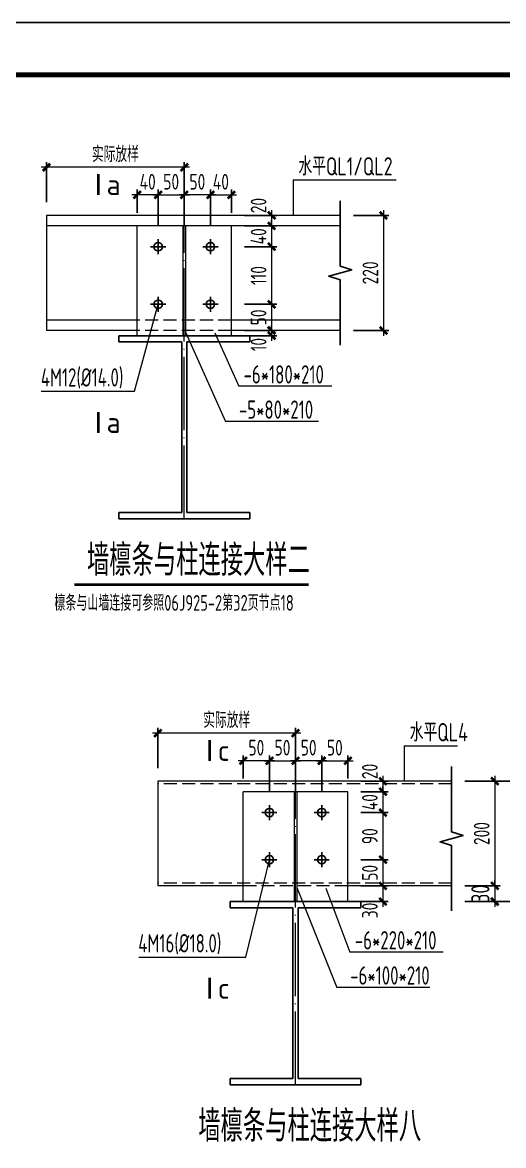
# Model space of a CAD drawing. Extents: x -2746917 to -971774, y -3334247 to -3250358.
# Drawn here: x -1487374 to -1478176, y -3295632 to -3274173 of the extents above; entities that cross this region are included whole.
import ezdxf

# ---------------------------------------------------------------- set-up
doc = ezdxf.new("R2010")
doc.units = 0
doc.header["$LTSCALE"] = 1000
doc.header["$MEASUREMENT"] = 0
doc.header["$PDMODE"] = 35
doc.linetypes.add('DASH', pattern=[0.35, 0.25, -0.1])
doc.linetypes.add('DOTE', pattern=[2.42, 2, -0.2, 0.02, -0.2])
doc.layers.get('0').update_dxf_attribs({"linetype": 'CONTINUOUS'})
doc.layers.get('Defpoints').update_dxf_attribs({"linetype": 'CONTINUOUS'})
for name, color, linetype in [('AXIS', 253, 'DOTE'), ('COLU', 7, 'CONTINUOUS'), ('DIM', 3, 'CONTINUOUS'), ('NUM', 7, 'CONTINUOUS'), ('PUB_TITLE', 4, 'CONTINUOUS'), ('TEXT', 7, 'CONTINUOUS'), ('THICK', 6, 'CONTINUOUS'), ('THIN', 7, 'CONTINUOUS')]:
    doc.layers.add(name, color=color, linetype=linetype)
doc.layers.add('BEAM', color=7, linetype='CONTINUOUS', lineweight=13)
doc.layers.add('yichutu', color=7, linetype='CONTINUOUS', true_color=0xffffff, plot=False)
doc.styles.add('TSSD_Dimension', font='tssdeng.shx', dxfattribs={"width": 0.75, "bigfont": 'Hztxt.shx'})
doc.styles.add('TSSD_Label', font='tssdeng.shx', dxfattribs={"width": 0.75, "bigfont": 'hztxt.shx'})
doc.styles.add('TSSD_Rein', font='Tssdeng.shx', dxfattribs={"width": 0.75, "bigfont": 'hztxt.shx'})
doc.styles.add('正文', font='romans.shx', dxfattribs={"width": 0.71, "bigfont": 'hztxt.shx'})
doc.dimstyles.new('TSSD_10_100', dxfattribs={"dimtxt": 350, "dimasz": 100, "dimexe": 100, "dimexo": 250, "dimgap": 100, "dimtad": 1, "dimdec": 0, "dimlfac": 0.1, "dimzin": 0, "dimdsep": 46, "dimtxsty": 'TSSD_Dimension', "dimblk": 'ARCHTICK', "dimcen": 0, "dimdle": 100, "dimclrt": 7, "dimadec": 0, "dimazin": 0, "dimtfac": 1, "dimtdec": 0, "dimtix": 1, "dimtmove": 2, "dimatfit": 3, "dimldrblk": 'ARCHTICK', "dimfxl": 1, "dimtolj": 1, "dimtzin": 0, "dimlwd": 5, "dimarcsym": 0})

# ---------------------------------------------------------------- blocks, each defined once
blk = doc.blocks.new('A$C5D1D5D61')
at = {"layer": 'COLU', "linetype": 'ByBlock'}
for p, q in [((-57.7, 22.6), (192.3, 22.6)), ((-57.7, 10.6), (-57.7, 22.6)), ((192.3, 22.6), (192.3, 10.6)), ((-57.7, 10.6), (62.3, 10.6)), ((62.3, 10.6), (62.3, -315.4)), ((72.3, 10.6), (72.3, -315.4)), ((72.3, 10.6), (192.3, 10.6)), ((-57.7, -315.4), (62.3, -315.4)), ((-57.7, -327.4), (-57.7, -315.4)), ((72.3, -315.4), (192.3, -315.4)), ((192.3, -315.4), (192.3, -327.4)), ((-57.7, -327.4), (192.3, -327.4))]:
    blk.add_line(p, q, dxfattribs=at)
blk = doc.blocks.new('A$C3073000E')
at = {"layer": 'THIN', "color": 1}
for p, q in [((116, 1), (-172, 1)), ((-28, 145), (-28, -143))]:
    blk.add_line(p, q, dxfattribs=at)
blk.add_circle((-28, 1), 80, dxfattribs=at)
blk = doc.blocks.new('_ArchTick')
at = {"color": 0, "const_width": 0.5}
blk.add_lwpolyline([(-0.71, -0.71), (0.71, 0.71)], dxfattribs=at)
blk = doc.blocks.new('*D1964')
at = {"layer": 'Defpoints', "color": 0}
for p in [(-1484280, -3277467), (-1484780, -3278315), (-1484280, -3278293)]:
    blk.add_point(p, dxfattribs=at)
at = {"layer": 'DIM', "color": 0, "lineweight": -2}
for p, q in [((-1484780, -3278065), (-1484780, -3277367)), ((-1484280, -3278043), (-1484280, -3277367))]:
    blk.add_line(p, q, dxfattribs=at)
at = {"layer": 'DIM', "color": 0, "lineweight": 5}
blk.add_line((-1484880, -3277467), (-1484180, -3277467), dxfattribs=at)
at = {"layer": 'DIM', "color": 0, "lineweight": 5, "xscale": 100, "yscale": 100, "zscale": 100, "rotation": 180}
blk.add_blockref('_ArchTick', (-1484780, -3277467), dxfattribs=at)
at = {"layer": 'DIM', "color": 0, "lineweight": 5, "xscale": 100, "yscale": 100, "zscale": 100}
blk.add_blockref('_ArchTick', (-1484280, -3277467), dxfattribs=at)
at = {"layer": 'DIM', "color": 7, "insert": (-1484530, -3277217), "char_height": 300, "attachment_point": 5, "style": 'TSSD_Dimension'}
blk.add_mtext('\\A1;50', dxfattribs=at)
blk = doc.blocks.new('*D1965')
at = {"layer": 'Defpoints', "color": 0}
for p in [(-1486914, -3276941), (-1484280, -3277732), (-1486914, -3277859)]:
    blk.add_point(p, dxfattribs=at)
at = {"layer": 'DIM', "color": 0, "lineweight": 5}
blk.add_line((-1484180, -3276941), (-1487014, -3276941), dxfattribs=at)
at = {"layer": 'DIM', "color": 0, "lineweight": -2}
for p, q in [((-1486914, -3277609), (-1486914, -3276841)), ((-1484280, -3277482), (-1484280, -3276841))]:
    blk.add_line(p, q, dxfattribs=at)
at = {"layer": 'DIM', "color": 0, "lineweight": 5, "xscale": 100, "yscale": 100, "zscale": 100, "rotation": 180}
blk.add_blockref('_ArchTick', (-1486914, -3276941), dxfattribs=at)
at = {"layer": 'DIM', "color": 0, "lineweight": 5, "xscale": 100, "yscale": 100, "zscale": 100}
blk.add_blockref('_ArchTick', (-1484280, -3276941), dxfattribs=at)
at = {"layer": 'DIM', "color": 7, "insert": (-1485597, -3276691), "char_height": 300, "attachment_point": 5, "style": 'TSSD_Dimension'}
blk.add_mtext('\\A1;实际放样', dxfattribs=at)
blk = doc.blocks.new('*D1966')
at = {"layer": 'Defpoints', "color": 0}
for p in [(-1485180, -3277467), (-1485180, -3278059), (-1484780, -3278059)]:
    blk.add_point(p, dxfattribs=at)
at = {"layer": 'DIM', "color": 0, "lineweight": -2}
for p, q in [((-1485180, -3277809), (-1485180, -3277367)), ((-1484780, -3277809), (-1484780, -3277367))]:
    blk.add_line(p, q, dxfattribs=at)
at = {"layer": 'DIM', "color": 0, "lineweight": 5}
for p, q in [((-1485180, -3277467), (-1485280, -3277467)), ((-1484780, -3277467), (-1485180, -3277467)), ((-1484780, -3277467), (-1484680, -3277467))]:
    blk.add_line(p, q, dxfattribs=at)
at = {"layer": 'DIM', "color": 0, "lineweight": 5, "xscale": 100, "yscale": 100, "zscale": 100}
blk.add_blockref('_ArchTick', (-1485180, -3277467), dxfattribs=at)
at = {"layer": 'DIM', "color": 0, "lineweight": 5, "xscale": 100, "yscale": 100, "zscale": 100, "rotation": 180}
blk.add_blockref('_ArchTick', (-1484780, -3277467), dxfattribs=at)
at = {"layer": 'DIM', "color": 7, "insert": (-1484980, -3277217), "char_height": 300, "attachment_point": 5, "style": 'TSSD_Dimension'}
blk.add_mtext('\\A1;40', dxfattribs=at)
blk = doc.blocks.new('*D1967')
at = {"layer": 'Defpoints', "color": 0}
for p in [(-1484280, -3277467), (-1484280, -3278293), (-1483780, -3278315)]:
    blk.add_point(p, dxfattribs=at)
at = {"layer": 'DIM', "color": 0, "lineweight": -2}
for p, q in [((-1484280, -3278043), (-1484280, -3277367)), ((-1483780, -3278065), (-1483780, -3277367))]:
    blk.add_line(p, q, dxfattribs=at)
at = {"layer": 'DIM', "color": 0, "lineweight": 5}
blk.add_line((-1483680, -3277467), (-1484380, -3277467), dxfattribs=at)
at = {"layer": 'DIM', "color": 0, "lineweight": 5, "xscale": 100, "yscale": 100, "zscale": 100, "rotation": 180}
blk.add_blockref('_ArchTick', (-1484280, -3277467), dxfattribs=at)
at = {"layer": 'DIM', "color": 0, "lineweight": 5, "xscale": 100, "yscale": 100, "zscale": 100}
blk.add_blockref('_ArchTick', (-1483780, -3277467), dxfattribs=at)
at = {"layer": 'DIM', "color": 7, "insert": (-1484030, -3277217), "char_height": 300, "attachment_point": 5, "style": 'TSSD_Dimension'}
blk.add_mtext('\\A1;50', dxfattribs=at)
blk = doc.blocks.new('*D1968')
at = {"layer": 'Defpoints', "color": 0}
for p in [(-1483380, -3277467), (-1483780, -3278059), (-1483380, -3278059)]:
    blk.add_point(p, dxfattribs=at)
at = {"layer": 'DIM', "color": 0, "lineweight": -2}
for p, q in [((-1483780, -3277809), (-1483780, -3277367)), ((-1483380, -3277809), (-1483380, -3277367))]:
    blk.add_line(p, q, dxfattribs=at)
at = {"layer": 'DIM', "color": 0, "lineweight": 5}
for p, q in [((-1483780, -3277467), (-1483880, -3277467)), ((-1483780, -3277467), (-1483380, -3277467)), ((-1483380, -3277467), (-1483280, -3277467))]:
    blk.add_line(p, q, dxfattribs=at)
at = {"layer": 'DIM', "color": 0, "lineweight": 5, "xscale": 100, "yscale": 100, "zscale": 100}
blk.add_blockref('_ArchTick', (-1483780, -3277467), dxfattribs=at)
at = {"layer": 'DIM', "color": 0, "lineweight": 5, "xscale": 100, "yscale": 100, "zscale": 100, "rotation": 180}
blk.add_blockref('_ArchTick', (-1483380, -3277467), dxfattribs=at)
at = {"layer": 'DIM', "color": 7, "insert": (-1483580, -3277217), "char_height": 300, "attachment_point": 5, "style": 'TSSD_Dimension'}
blk.add_mtext('\\A1;40', dxfattribs=at)
blk = doc.blocks.new('*D1970')
at = {"layer": 'Defpoints', "color": 0}
for p in [(-1481297, -3277859), (-1481297, -3280058), (-1480472, -3280058)]:
    blk.add_point(p, dxfattribs=at)
at = {"layer": 'DIM', "color": 0, "lineweight": 5}
blk.add_line((-1480472, -3277759), (-1480472, -3280158), dxfattribs=at)
at = {"layer": 'DIM', "color": 0, "lineweight": -2}
for p, q in [((-1481047, -3277859), (-1480372, -3277859)), ((-1481047, -3280058), (-1480372, -3280058))]:
    blk.add_line(p, q, dxfattribs=at)
at = {"layer": 'DIM', "color": 0, "lineweight": 5, "xscale": 100, "yscale": 100, "zscale": 100}
for p, rotation in [((-1480472, -3277859), 90), ((-1480472, -3280058), 270)]:
    blk.add_blockref('_ArchTick', p, dxfattribs=dict(at, rotation=rotation))
at = {"layer": 'DIM', "color": 7, "insert": (-1480722, -3278958), "char_height": 300, "attachment_point": 5, "rotation": 90, "style": 'TSSD_Dimension'}
blk.add_mtext('\\A1;220', dxfattribs=at)
blk = doc.blocks.new('*D1987')
at = {"layer": 'Defpoints', "color": 0}
for p in [(-1483380, -3277859), (-1483380, -3278059), (-1482610, -3278059)]:
    blk.add_point(p, dxfattribs=at)
at = {"layer": 'DIM', "color": 0, "lineweight": 5}
blk.add_line((-1482610, -3277759), (-1482610, -3278159), dxfattribs=at)
at = {"layer": 'DIM', "color": 0, "lineweight": -2}
for p, q in [((-1483130, -3277859), (-1482510, -3277859)), ((-1483130, -3278059), (-1482510, -3278059))]:
    blk.add_line(p, q, dxfattribs=at)
at = {"layer": 'DIM', "color": 0, "lineweight": 5, "xscale": 100, "yscale": 100, "zscale": 100}
for p, rotation in [((-1482610, -3277859), 90), ((-1482610, -3278059), 270)]:
    blk.add_blockref('_ArchTick', p, dxfattribs=dict(at, rotation=rotation))
at = {"layer": 'DIM', "color": 7, "insert": (-1482860, -3277672), "char_height": 300, "attachment_point": 5, "rotation": 90, "style": 'TSSD_Dimension'}
blk.add_mtext('\\A1;20', dxfattribs=at)
blk = doc.blocks.new('*D1988')
at = {"layer": 'Defpoints', "color": 0}
for p in [(-1483380, -3278059), (-1483380, -3278459), (-1482610, -3278459)]:
    blk.add_point(p, dxfattribs=at)
at = {"layer": 'DIM', "color": 0, "lineweight": -2}
for p, q in [((-1483130, -3278059), (-1482510, -3278059)), ((-1483130, -3278459), (-1482510, -3278459))]:
    blk.add_line(p, q, dxfattribs=at)
at = {"layer": 'DIM', "color": 0, "lineweight": 5}
for p, q in [((-1482610, -3278059), (-1482610, -3277959)), ((-1482610, -3278059), (-1482610, -3278459)), ((-1482610, -3278459), (-1482610, -3278559))]:
    blk.add_line(p, q, dxfattribs=at)
at = {"layer": 'DIM', "color": 0, "lineweight": 5, "xscale": 100, "yscale": 100, "zscale": 100}
for p, rotation in [((-1482610, -3278059), 270), ((-1482610, -3278459), 90)]:
    blk.add_blockref('_ArchTick', p, dxfattribs=dict(at, rotation=rotation))
at = {"layer": 'DIM', "color": 7, "insert": (-1482860, -3278259), "char_height": 300, "attachment_point": 5, "rotation": 90, "style": 'TSSD_Dimension'}
blk.add_mtext('\\A1;40', dxfattribs=at)
blk = doc.blocks.new('*D1989')
at = {"layer": 'Defpoints', "color": 0}
for p in [(-1483380, -3278459), (-1483380, -3279558), (-1482610, -3279558)]:
    blk.add_point(p, dxfattribs=at)
at = {"layer": 'DIM', "color": 0, "lineweight": -2}
for p, q in [((-1483130, -3278459), (-1482510, -3278459)), ((-1483130, -3279558), (-1482510, -3279558))]:
    blk.add_line(p, q, dxfattribs=at)
at = {"layer": 'DIM', "color": 0, "lineweight": 5}
blk.add_line((-1482610, -3278359), (-1482610, -3279658), dxfattribs=at)
at = {"layer": 'DIM', "color": 0, "lineweight": 5, "xscale": 100, "yscale": 100, "zscale": 100}
for p, rotation in [((-1482610, -3278459), 90), ((-1482610, -3279558), 270)]:
    blk.add_blockref('_ArchTick', p, dxfattribs=dict(at, rotation=rotation))
at = {"layer": 'DIM', "color": 7, "insert": (-1482860, -3279008), "char_height": 300, "attachment_point": 5, "rotation": 90, "style": 'TSSD_Dimension'}
blk.add_mtext('\\A1;110', dxfattribs=at)
blk = doc.blocks.new('*D1990')
at = {"layer": 'Defpoints', "color": 0}
for p in [(-1483380, -3279558), (-1483380, -3280058), (-1482610, -3280058)]:
    blk.add_point(p, dxfattribs=at)
at = {"layer": 'DIM', "color": 0, "lineweight": -2}
for p, q in [((-1483130, -3279558), (-1482510, -3279558)), ((-1483130, -3280058), (-1482510, -3280058))]:
    blk.add_line(p, q, dxfattribs=at)
at = {"layer": 'DIM', "color": 0, "lineweight": 5}
blk.add_line((-1482610, -3279458), (-1482610, -3280158), dxfattribs=at)
at = {"layer": 'DIM', "color": 0, "lineweight": 5, "xscale": 100, "yscale": 100, "zscale": 100}
for p, rotation in [((-1482610, -3279558), 90), ((-1482610, -3280058), 270)]:
    blk.add_blockref('_ArchTick', p, dxfattribs=dict(at, rotation=rotation))
at = {"layer": 'DIM', "color": 7, "insert": (-1482860, -3279808), "char_height": 300, "attachment_point": 5, "rotation": 90, "style": 'TSSD_Dimension'}
blk.add_mtext('\\A1;50', dxfattribs=at)
blk = doc.blocks.new('*D1991')
at = {"layer": 'Defpoints', "color": 0}
for p in [(-1483380, -3280058), (-1483380, -3280158), (-1482610, -3280158)]:
    blk.add_point(p, dxfattribs=at)
at = {"layer": 'DIM', "color": 0, "lineweight": 5}
for p, q in [((-1482610, -3280058), (-1482610, -3279958)), ((-1482610, -3280058), (-1482610, -3280158)), ((-1482610, -3280158), (-1482610, -3280258))]:
    blk.add_line(p, q, dxfattribs=at)
at = {"layer": 'DIM', "color": 0, "lineweight": -2}
for p, q in [((-1483130, -3280058), (-1482510, -3280058)), ((-1483130, -3280158), (-1482510, -3280158))]:
    blk.add_line(p, q, dxfattribs=at)
at = {"layer": 'DIM', "color": 0, "lineweight": 5, "xscale": 100, "yscale": 100, "zscale": 100}
for p, rotation in [((-1482610, -3280058), 270), ((-1482610, -3280158), 90)]:
    blk.add_blockref('_ArchTick', p, dxfattribs=dict(at, rotation=rotation))
at = {"layer": 'DIM', "color": 7, "insert": (-1482860, -3280328), "char_height": 300, "attachment_point": 5, "rotation": 90, "style": 'TSSD_Dimension'}
blk.add_mtext('\\A1;10', dxfattribs=at)
blk = doc.blocks.new('*D2228')
at = {"layer": 'Defpoints', "color": 0}
for p in [(-1482152, -3288280), (-1482652, -3289127), (-1482152, -3289105)]:
    blk.add_point(p, dxfattribs=at)
at = {"layer": 'DIM', "color": 0, "lineweight": 5}
blk.add_line((-1482752, -3288280), (-1482052, -3288280), dxfattribs=at)
at = {"layer": 'DIM', "color": 0, "lineweight": -2}
for p, q in [((-1482652, -3288877), (-1482652, -3288180)), ((-1482152, -3288855), (-1482152, -3288180))]:
    blk.add_line(p, q, dxfattribs=at)
at = {"layer": 'DIM', "color": 0, "lineweight": 5, "xscale": 100, "yscale": 100, "zscale": 100, "rotation": 180}
blk.add_blockref('_ArchTick', (-1482652, -3288280), dxfattribs=at)
at = {"layer": 'DIM', "color": 0, "lineweight": 5, "xscale": 100, "yscale": 100, "zscale": 100}
blk.add_blockref('_ArchTick', (-1482152, -3288280), dxfattribs=at)
at = {"layer": 'DIM', "color": 7, "insert": (-1482402, -3288030), "char_height": 300, "attachment_point": 5, "style": 'TSSD_Dimension'}
blk.add_mtext('\\A1;50', dxfattribs=at)
blk = doc.blocks.new('*D2229')
at = {"layer": 'Defpoints', "color": 0}
for p in [(-1484786, -3287753), (-1482152, -3288544), (-1484786, -3288671)]:
    blk.add_point(p, dxfattribs=at)
at = {"layer": 'DIM', "color": 0, "lineweight": -2}
for p, q in [((-1484786, -3288421), (-1484786, -3287653)), ((-1482152, -3288294), (-1482152, -3287653))]:
    blk.add_line(p, q, dxfattribs=at)
at = {"layer": 'DIM', "color": 0, "lineweight": 5}
blk.add_line((-1482052, -3287753), (-1484886, -3287753), dxfattribs=at)
at = {"layer": 'DIM', "color": 0, "lineweight": 5, "xscale": 100, "yscale": 100, "zscale": 100, "rotation": 180}
blk.add_blockref('_ArchTick', (-1484786, -3287753), dxfattribs=at)
at = {"layer": 'DIM', "color": 0, "lineweight": 5, "xscale": 100, "yscale": 100, "zscale": 100}
blk.add_blockref('_ArchTick', (-1482152, -3287753), dxfattribs=at)
at = {"layer": 'DIM', "color": 7, "insert": (-1483469, -3287503), "char_height": 300, "attachment_point": 5, "style": 'TSSD_Dimension'}
blk.add_mtext('\\A1;实际放样', dxfattribs=at)
blk = doc.blocks.new('*D2230')
at = {"layer": 'Defpoints', "color": 0}
for p in [(-1483152, -3288280), (-1483152, -3288871), (-1482652, -3288871)]:
    blk.add_point(p, dxfattribs=at)
at = {"layer": 'DIM', "color": 0, "lineweight": 5}
blk.add_line((-1482552, -3288280), (-1483252, -3288280), dxfattribs=at)
at = {"layer": 'DIM', "color": 0, "lineweight": -2}
for p, q in [((-1483152, -3288621), (-1483152, -3288180)), ((-1482652, -3288621), (-1482652, -3288180))]:
    blk.add_line(p, q, dxfattribs=at)
at = {"layer": 'DIM', "color": 0, "lineweight": 5, "xscale": 100, "yscale": 100, "zscale": 100, "rotation": 180}
blk.add_blockref('_ArchTick', (-1483152, -3288280), dxfattribs=at)
at = {"layer": 'DIM', "color": 0, "lineweight": 5, "xscale": 100, "yscale": 100, "zscale": 100}
blk.add_blockref('_ArchTick', (-1482652, -3288280), dxfattribs=at)
at = {"layer": 'DIM', "color": 7, "insert": (-1482902, -3288030), "char_height": 300, "attachment_point": 5, "style": 'TSSD_Dimension'}
blk.add_mtext('\\A1;50', dxfattribs=at)
blk = doc.blocks.new('*D2231')
at = {"layer": 'Defpoints', "color": 0}
for p in [(-1482152, -3288280), (-1482152, -3289105), (-1481652, -3289127)]:
    blk.add_point(p, dxfattribs=at)
at = {"layer": 'DIM', "color": 0, "lineweight": 5}
blk.add_line((-1481552, -3288280), (-1482252, -3288280), dxfattribs=at)
at = {"layer": 'DIM', "color": 0, "lineweight": -2}
for p, q in [((-1482152, -3288855), (-1482152, -3288180)), ((-1481652, -3288877), (-1481652, -3288180))]:
    blk.add_line(p, q, dxfattribs=at)
at = {"layer": 'DIM', "color": 0, "lineweight": 5, "xscale": 100, "yscale": 100, "zscale": 100, "rotation": 180}
blk.add_blockref('_ArchTick', (-1482152, -3288280), dxfattribs=at)
at = {"layer": 'DIM', "color": 0, "lineweight": 5, "xscale": 100, "yscale": 100, "zscale": 100}
blk.add_blockref('_ArchTick', (-1481652, -3288280), dxfattribs=at)
at = {"layer": 'DIM', "color": 7, "insert": (-1481902, -3288030), "char_height": 300, "attachment_point": 5, "style": 'TSSD_Dimension'}
blk.add_mtext('\\A1;50', dxfattribs=at)
blk = doc.blocks.new('*D2232')
at = {"layer": 'Defpoints', "color": 0}
for p in [(-1481152, -3288280), (-1481652, -3288871), (-1481152, -3288871)]:
    blk.add_point(p, dxfattribs=at)
at = {"layer": 'DIM', "color": 0, "lineweight": 5}
blk.add_line((-1481752, -3288280), (-1481052, -3288280), dxfattribs=at)
at = {"layer": 'DIM', "color": 0, "lineweight": -2}
for p, q in [((-1481652, -3288621), (-1481652, -3288180)), ((-1481152, -3288621), (-1481152, -3288180))]:
    blk.add_line(p, q, dxfattribs=at)
at = {"layer": 'DIM', "color": 0, "lineweight": 5, "xscale": 100, "yscale": 100, "zscale": 100, "rotation": 180}
blk.add_blockref('_ArchTick', (-1481652, -3288280), dxfattribs=at)
at = {"layer": 'DIM', "color": 0, "lineweight": 5, "xscale": 100, "yscale": 100, "zscale": 100}
blk.add_blockref('_ArchTick', (-1481152, -3288280), dxfattribs=at)
at = {"layer": 'DIM', "color": 7, "insert": (-1481402, -3288030), "char_height": 300, "attachment_point": 5, "style": 'TSSD_Dimension'}
blk.add_mtext('\\A1;50', dxfattribs=at)
blk = doc.blocks.new('*D2233')
at = {"layer": 'Defpoints', "color": 0}
for p in [(-1479169, -3288671), (-1479169, -3290671, 288), (-1478344, -3290671)]:
    blk.add_point(p, dxfattribs=at)
at = {"layer": 'DIM', "color": 0, "lineweight": 5}
blk.add_line((-1478344, -3288571), (-1478344, -3290771), dxfattribs=at)
at = {"layer": 'DIM', "color": 0, "lineweight": -2}
for p, q in [((-1478919, -3288671), (-1478244, -3288671)), ((-1478919, -3290671), (-1478244, -3290671))]:
    blk.add_line(p, q, dxfattribs=at)
at = {"layer": 'DIM', "color": 0, "lineweight": 5, "xscale": 100, "yscale": 100, "zscale": 100}
for p, rotation in [((-1478344, -3288671), 90), ((-1478344, -3290671), 270)]:
    blk.add_blockref('_ArchTick', p, dxfattribs=dict(at, rotation=rotation))
at = {"layer": 'DIM', "color": 7, "insert": (-1478594, -3289671), "char_height": 300, "attachment_point": 5, "rotation": 90, "style": 'TSSD_Dimension'}
blk.add_mtext('\\A1;200', dxfattribs=at)
blk = doc.blocks.new('*D2234')
at = {"layer": 'Defpoints', "color": 0}
for p in [(-1481152, -3288671), (-1481152, -3288871), (-1480482, -3288871)]:
    blk.add_point(p, dxfattribs=at)
at = {"layer": 'DIM', "color": 0, "lineweight": 5}
blk.add_line((-1480482, -3288571), (-1480482, -3288971), dxfattribs=at)
at = {"layer": 'DIM', "color": 0, "lineweight": -2}
for p, q in [((-1480902, -3288671), (-1480382, -3288671)), ((-1480902, -3288871), (-1480382, -3288871))]:
    blk.add_line(p, q, dxfattribs=at)
at = {"layer": 'DIM', "color": 0, "lineweight": 5, "xscale": 100, "yscale": 100, "zscale": 100}
for p, rotation in [((-1480482, -3288671), 90), ((-1480482, -3288871), 270)]:
    blk.add_blockref('_ArchTick', p, dxfattribs=dict(at, rotation=rotation))
at = {"layer": 'DIM', "color": 7, "insert": (-1480732, -3288484), "char_height": 300, "attachment_point": 5, "rotation": 90, "style": 'TSSD_Dimension'}
blk.add_mtext('\\A1;20', dxfattribs=at)
blk = doc.blocks.new('*D2235')
at = {"layer": 'Defpoints', "color": 0}
for p in [(-1481152, -3288871), (-1481152, -3289271), (-1480482, -3289271)]:
    blk.add_point(p, dxfattribs=at)
at = {"layer": 'DIM', "color": 0, "lineweight": 5}
for p, q in [((-1480482, -3288871), (-1480482, -3288771)), ((-1480482, -3288871), (-1480482, -3289271)), ((-1480482, -3289271), (-1480482, -3289371))]:
    blk.add_line(p, q, dxfattribs=at)
at = {"layer": 'DIM', "color": 0, "lineweight": -2}
for p, q in [((-1480902, -3288871), (-1480382, -3288871)), ((-1480902, -3289271), (-1480382, -3289271))]:
    blk.add_line(p, q, dxfattribs=at)
at = {"layer": 'DIM', "color": 0, "lineweight": 5, "xscale": 100, "yscale": 100, "zscale": 100}
for p, rotation in [((-1480482, -3288871), 270), ((-1480482, -3289271), 90)]:
    blk.add_blockref('_ArchTick', p, dxfattribs=dict(at, rotation=rotation))
at = {"layer": 'DIM', "color": 7, "insert": (-1480732, -3289071), "char_height": 300, "attachment_point": 5, "rotation": 90, "style": 'TSSD_Dimension'}
blk.add_mtext('\\A1;40', dxfattribs=at)
blk = doc.blocks.new('*D2236')
at = {"layer": 'Defpoints', "color": 0}
for p in [(-1481152, -3289271), (-1481152, -3290171, 288), (-1480482, -3290171)]:
    blk.add_point(p, dxfattribs=at)
at = {"layer": 'DIM', "color": 0, "lineweight": 5}
blk.add_line((-1480482, -3289171), (-1480482, -3290271), dxfattribs=at)
at = {"layer": 'DIM', "color": 0, "lineweight": -2}
for p, q in [((-1480902, -3289271), (-1480382, -3289271)), ((-1480902, -3290171), (-1480382, -3290171))]:
    blk.add_line(p, q, dxfattribs=at)
at = {"layer": 'DIM', "color": 0, "lineweight": 5, "xscale": 100, "yscale": 100, "zscale": 100}
for p, rotation in [((-1480482, -3289271), 90), ((-1480482, -3290171), 270)]:
    blk.add_blockref('_ArchTick', p, dxfattribs=dict(at, rotation=rotation))
at = {"layer": 'DIM', "color": 7, "insert": (-1480732, -3289721), "char_height": 300, "attachment_point": 5, "rotation": 90, "style": 'TSSD_Dimension'}
blk.add_mtext('\\A1;90', dxfattribs=at)
blk = doc.blocks.new('*D2237')
at = {"layer": 'Defpoints', "color": 0}
for p in [(-1481152, -3290171), (-1481152, -3290671), (-1480482, -3290671)]:
    blk.add_point(p, dxfattribs=at)
at = {"layer": 'DIM', "color": 0, "lineweight": 5}
blk.add_line((-1480482, -3290071), (-1480482, -3290771), dxfattribs=at)
at = {"layer": 'DIM', "color": 0, "lineweight": -2}
for p, q in [((-1480902, -3290171), (-1480382, -3290171)), ((-1480902, -3290671), (-1480382, -3290671))]:
    blk.add_line(p, q, dxfattribs=at)
at = {"layer": 'DIM', "color": 0, "lineweight": 5, "xscale": 100, "yscale": 100, "zscale": 100}
for p, rotation in [((-1480482, -3290171), 90), ((-1480482, -3290671), 270)]:
    blk.add_blockref('_ArchTick', p, dxfattribs=dict(at, rotation=rotation))
at = {"layer": 'DIM', "color": 7, "insert": (-1480732, -3290421), "char_height": 300, "attachment_point": 5, "rotation": 90, "style": 'TSSD_Dimension'}
blk.add_mtext('\\A1;50', dxfattribs=at)
blk = doc.blocks.new('*D2238')
at = {"layer": 'Defpoints', "color": 0}
for p in [(-1481152, -3290671, 288), (-1481152, -3290971), (-1480482, -3290971)]:
    blk.add_point(p, dxfattribs=at)
at = {"layer": 'DIM', "color": 0, "lineweight": -2}
for p, q in [((-1480902, -3290671), (-1480382, -3290671)), ((-1480902, -3290971), (-1480382, -3290971))]:
    blk.add_line(p, q, dxfattribs=at)
at = {"layer": 'DIM', "color": 0, "lineweight": 5}
blk.add_line((-1480482, -3290571), (-1480482, -3291071), dxfattribs=at)
at = {"layer": 'DIM', "color": 0, "lineweight": 5, "xscale": 100, "yscale": 100, "zscale": 100}
for p, rotation in [((-1480482, -3290671), 90), ((-1480482, -3290971), 270)]:
    blk.add_blockref('_ArchTick', p, dxfattribs=dict(at, rotation=rotation))
at = {"layer": 'DIM', "color": 7, "insert": (-1480732, -3291140), "char_height": 300, "attachment_point": 5, "rotation": 90, "style": 'TSSD_Dimension'}
blk.add_mtext('\\A1;30', dxfattribs=at)
blk = doc.blocks.new('*D2268')
at = {"layer": 'Defpoints', "color": 0, "ltscale": 1.5}
for p in [(-1479169, -3290671), (-1479169, -3290971), (-1478344, -3290971)]:
    blk.add_point(p, dxfattribs=at)
at = {"layer": 'DIM', "color": 0, "lineweight": -2, "ltscale": 1.5}
for p, q in [((-1478919, -3290671), (-1478244, -3290671)), ((-1478919, -3290971), (-1478244, -3290971))]:
    blk.add_line(p, q, dxfattribs=at)
at = {"layer": 'DIM', "color": 0, "lineweight": 5, "ltscale": 1.5}
for p, q in [((-1478344, -3290671), (-1478344, -3290571)), ((-1478344, -3290671), (-1478344, -3290971)), ((-1478344, -3290971), (-1478344, -3291071))]:
    blk.add_line(p, q, dxfattribs=at)
at = {"layer": 'DIM', "color": 0, "lineweight": 5, "ltscale": 1.5, "xscale": 100, "yscale": 100, "zscale": 100}
for p, rotation in [((-1478344, -3290671), 270), ((-1478344, -3290971), 90)]:
    blk.add_blockref('_ArchTick', p, dxfattribs=dict(at, rotation=rotation))
at = {"layer": 'DIM', "color": 7, "ltscale": 1.5, "insert": (-1478619, -3290821), "char_height": 350, "attachment_point": 5, "rotation": 90, "style": 'TSSD_Dimension'}
blk.add_mtext('\\A1;30', dxfattribs=at)
blk = doc.blocks.new('*D2269')
at = {"layer": 'Defpoints', "color": 0, "ltscale": 1.5}
for p in [(-1479169, -3288671), (-1479169, -3290971), (-1477593, -3290971)]:
    blk.add_point(p, dxfattribs=at)
at = {"layer": 'DIM', "color": 0, "lineweight": 5, "ltscale": 1.5}
blk.add_line((-1477593, -3288571), (-1477593, -3291071), dxfattribs=at)
at = {"layer": 'DIM', "color": 0, "lineweight": -2, "ltscale": 1.5}
for p, q in [((-1478919, -3288671), (-1477493, -3288671)), ((-1478919, -3290971), (-1477493, -3290971))]:
    blk.add_line(p, q, dxfattribs=at)
at = {"layer": 'DIM', "color": 0, "lineweight": 5, "ltscale": 1.5, "xscale": 100, "yscale": 100, "zscale": 100}
for p, rotation in [((-1477593, -3288671), 90), ((-1477593, -3290971), 270)]:
    blk.add_blockref('_ArchTick', p, dxfattribs=dict(at, rotation=rotation))
at = {"layer": 'DIM', "color": 7, "ltscale": 1.5, "insert": (-1477868, -3289821), "char_height": 350, "attachment_point": 5, "rotation": 90, "style": 'TSSD_Dimension'}
blk.add_mtext('\\A1;230', dxfattribs=at)
blk = doc.blocks.new('yct-891-420-89100-42000-100-2004.0')
at = {"layer": 'yichutu', "color": 7, "true_color": 0xffffff}
blk.add_lwpolyline([(0, 0), (0, 42000), (89100, 42000), (89100, 0)], close=True, dxfattribs=at)
blk = doc.blocks.new('A$C440D491C')
at = {"layer": 'PUB_TITLE'}
blk.add_lwpolyline([(0, 0), (0, 42000), (89100, 42000), (89100, 0)], close=True, dxfattribs=at)
at = {"layer": 'PUB_TITLE', "const_width": 100}
blk.add_lwpolyline([(88100, 1000), (88100, 41000), (713, 41000), (713, 1000), (88100, 1000)], dxfattribs=at)

msp = doc.modelspace()

# ---------------------------------------------------------------- linework, layer by layer
at = {"layer": 'AXIS', "linetype": 'DOTE', "lineweight": 5, "ltscale": 0.7}
for p, q in [((-1484279.61, -3283658.21, 288), (-1484279.61, -3277346.22, 288)), ((-1482152.13, -3294470.6, 288), (-1482152.13, -3288158.6, 288))]:
    msp.add_line(p, q, dxfattribs=at)
at = {"layer": 'BEAM', "linetype": 'ByBlock'}
for p, q in [((-1481296.79, -3277858.69, 288), (-1486913.9, -3277858.69, 288)), ((-1483379.61, -3278058.69, 288), (-1486913.9, -3278058.69, 288)), ((-1483379.61, -3278058.69, 288), (-1485179.61, -3278058.69, 288)), ((-1485179.61, -3280158.21, 288), (-1485179.61, -3278058.69, 288)), ((-1484304.61, -3278058.69, 288), (-1484304.61, -3280158.21, 288)), ((-1484254.61, -3278058.69, 288), (-1484254.61, -3280158.21, 288)), ((-1481296.79, -3278058.69, 288), (-1484179.61, -3278058.69, 288)), ((-1483379.61, -3280158.21, 288), (-1483379.61, -3278058.69, 288)), ((-1485179.61, -3279858.21, 288), (-1486913.9, -3279858.21, 288)), ((-1481296.79, -3279858.21, 288), (-1483379.61, -3279858.21, 288)), ((-1485179.61, -3280058.21, 288), (-1486913.9, -3280058.21, 288)), ((-1483379.61, -3280158.21, 288), (-1485179.61, -3280158.21, 288)), ((-1481296.79, -3280058.21, 288), (-1483379.61, -3280058.21, 288)), ((-1479169.31, -3288671.08, 288), (-1484786.42, -3288671.08, 288)), ((-1481152.13, -3288871.08, 288), (-1483152.13, -3288871.08, 288)), ((-1483152.13, -3290970.6, 288), (-1483152.13, -3288871.08, 288)), ((-1482177.13, -3288871.08, 288), (-1482177.13, -3290970.6, 288)), ((-1482127.13, -3288871.08, 288), (-1482127.13, -3290970.6, 288)), ((-1481152.13, -3290970.6, 288), (-1481152.13, -3288871.08, 288)), ((-1483152.13, -3290670.6, 576), (-1484786.42, -3290670.6, 576)), ((-1479169.31, -3290670.6, 576), (-1481152.13, -3290670.6, 576)), ((-1481152.13, -3290970.6, 288), (-1483152.13, -3290970.6, 288))]:
    msp.add_line(p, q, dxfattribs=at)
at = {"layer": 'BEAM', "linetype": 'ByBlock', "lineweight": 5}
for p, q in [((-1486913.9, -3277858.69, 288), (-1486913.9, -3280058.21, 288)), ((-1484786.42, -3288671.08, 288), (-1484786.42, -3290670.6, 576))]:
    msp.add_line(p, q, dxfattribs=at)
at = {"layer": 'BEAM', "linetype": 'DASH'}
for p, q in [((-1483379.61, -3279858.21, 288), (-1485179.61, -3279858.21, 288)), ((-1483379.61, -3280058.21, 288), (-1485179.61, -3280058.21, 288)), ((-1479169.31, -3288721.08, 576), (-1484786.42, -3288721.08, 576)), ((-1479169.31, -3290620.6, 576), (-1484786.42, -3290620.6, 576)), ((-1481152.13, -3290670.6, 576), (-1483152.13, -3290670.6, 576))]:
    msp.add_line(p, q, dxfattribs=at)
at = {"layer": 'NUM', "const_width": 50}
msp.add_lwpolyline([(-1486381.57, -3284916.24), (-1481901.81, -3284916.24)], dxfattribs=at)
at = {"layer": 'TEXT', "lineweight": 9}
for p, q in [((-1482200.79, -3277180.38, 288), (-1480227.57, -3277180.38, 288)), ((-1482200.79, -3277180.38, 288), (-1482200.79, -3277858.69, 288)), ((-1485230.78, -3281217.38), (-1484779.61, -3279558.21, 288)), ((-1484254.61, -3280087.6, 288), (-1483491.43, -3281797.32)), ((-1483698.35, -3280101.57), (-1483239.44, -3281124.75)), ((-1487013.42, -3281217.38), (-1485230.78, -3281217.38)), ((-1481460.41, -3281124.75), (-1483239.44, -3281124.75)), ((-1481712.4, -3281797.32), (-1483491.43, -3281797.32)), ((-1480073.31, -3287992.77, 288), (-1479058.5, -3287992.77, 288)), ((-1480073.31, -3287992.77, 288), (-1480073.31, -3288671.08, 288)), ((-1483103.3, -3292029.77), (-1482652.13, -3290170.6, 576)), ((-1482127.13, -3290699.98, 576), (-1481363.95, -3292609.71)), ((-1481570.87, -3290713.96, 288), (-1481111.96, -3291937.14)), ((-1479332.93, -3291937.14), (-1481111.96, -3291937.14)), ((-1485151.48, -3292029.77), (-1483103.3, -3292029.77)), ((-1479584.92, -3292609.71), (-1481363.95, -3292609.71))]:
    msp.add_line(p, q, dxfattribs=at)
at = {"layer": 'THICK', "const_width": 50, "elevation": 288}
for points in [[(-1485924.37, -3277470.32), (-1485924.37, -3277070.32)], [(-1485924.37, -3281614.72), (-1485924.37, -3282014.72)], [(-1483796.89, -3288282.7), (-1483796.89, -3287882.7)], [(-1483796.89, -3292427.11), (-1483796.89, -3292827.11)]]:
    msp.add_lwpolyline(points, dxfattribs=at)
at = {"layer": 'THIN', "ltscale": 1.5}
for points in [[(-1481296.79, -3277578.69), (-1481296.79, -3278828.45), (-1481076.79, -3278898.45), (-1481516.79, -3279018.45), (-1481296.79, -3279088.45), (-1481296.79, -3280338.21)], [(-1479169.31, -3288391.08), (-1479169.31, -3289640.84), (-1478949.31, -3289710.84), (-1479389.31, -3289830.84), (-1479169.31, -3289900.84), (-1479169.31, -3291150.6)]]:
    msp.add_lwpolyline(points, dxfattribs=at)

# ---------------------------------------------------------------- block references
at = {"ltscale": 1.5}
msp.add_blockref('A$C440D491C', (-1498486.17, -3316173.05), dxfattribs=at)
at = {"layer": 'BEAM', "linetype": 'ByBlock'}
for p in [(-1484751.31, -3278459.56, 288), (-1483751.31, -3278459.56, 288), (-1484751.31, -3279559.08, 288), (-1483751.31, -3279559.08, 288), (-1482623.83, -3289271.95, 288), (-1481623.83, -3289271.95, 288), (-1482623.83, -3290171.47, 576), (-1481623.83, -3290171.47, 576)]:
    msp.add_blockref('A$C3073000E', p, dxfattribs=at)
at = {"layer": 'COLU', "linetype": 'ByBlock', "xscale": 10, "yscale": 10, "zscale": 10}
for p in [(-1484952.71, -3280384.01, 288), (-1482825.23, -3291196.4, 288)]:
    msp.add_blockref('A$C5D1D5D61', p, dxfattribs=at)
at = {"layer": 'yichutu'}
msp.add_blockref('yct-891-420-89100-42000-100-2004.0', (-1498486.17, -3316173.05), dxfattribs=at)

# ---------------------------------------------------------------- texts
at = {"layer": 'TEXT', "lineweight": 5, "style": 'TSSD_Rein'}
for s, height, width, p in [('水平QL1/QL2', 350, 0.75, (-1482096.95, -3277097.08, 346.52)), ('檩条与山墙连接可参照06J925-2第32页节点18', 300, 0.7, (-1486763.18, -3285413.26)), ('水平QL4', 350, 0.75, (-1479969.47, -3287909.46, 346.52))]:
    msp.add_text(s, height=height, dxfattribs=dict(at, width=width)).set_placement(p)
at = {"layer": 'TEXT', "lineweight": 9}
for s, height, style, width, p in [('4M12(%%C14.0)', 350, 'TSSD_Rein', 0.7, (-1487022.05, -3281129.94)), ('-6*180*210', 350, 'TSSD_Rein', 0.7, (-1483146.82, -3281072.81)), ('-5*80*210', 350, 'TSSD_Rein', 0.7, (-1483235.84, -3281745.39)), ('墙檩条与柱连接大样二', 600.008, '正文', 0.71, (-1486139.27, -3284746.57)), ('4M16(%%C18.0)', 350, 'TSSD_Rein', 0.7, (-1485160.1, -3291942.33)), ('-6*220*210', 350, 'TSSD_Rein', 0.7, (-1481019.34, -3291885.2)), ('-6*100*210', 350, 'TSSD_Rein', 0.7, (-1481108.36, -3292557.77)), ('墙檩条与柱连接大样八', 600.008, '正文', 0.71, (-1484011.79, -3295558.96))]:
    msp.add_text(s, height=height, dxfattribs=dict(at, style=style, width=width)).set_placement(p)
at = {"layer": 'THICK', "style": 'TSSD_Label'}
for s, p in [('a', (-1485766.03, -3277470.32, 288)), ('a', (-1485766.03, -3282014.72, 288)), ('c', (-1483638.55, -3288282.7, 288)), ('c', (-1483638.55, -3292827.11, 288))]:
    msp.add_text(s, height=400, dxfattribs=at).set_placement(p)

# ---------------------------------------------------------------- dimensions: what is measured, and where the dimension line sits
at = {"layer": 'DIM'}
for base, p1, p2, picture, middle in [((-1486913.9, -3276940.74, 288), (-1484279.61, -3277731.8, 288), (-1486913.9, -3277858.69, 288), '*D1965', (-1485596.75, -3276690.74, 288)), ((-1484786.42, -3287753.12, 288), (-1482152.13, -3288544.19, 288), (-1484786.42, -3288671.08, 288), '*D2229', (-1483469.27, -3287503.12, 288))]:
    dim = msp.add_linear_dim(base=base, p1=p1, p2=p2, angle=180, text='实际放样', dimstyle='TSSD_10_100', override={"dimtxt": 300}, dxfattribs=at)
    dim.commit()
    dim.dimension.update_dxf_attribs({"geometry": picture, "text_midpoint": middle})
for base, p1, p2, picture, middle in [((-1485179.61, -3277467.33), (-1484779.61, -3278058.69), (-1485179.61, -3278058.69), '*D1966', (-1484979.61, -3277217.33)), ((-1484279.61, -3277467.33, 288), (-1484779.61, -3278314.69, 288), (-1484279.61, -3278292.69, 288), '*D1964', (-1484529.61, -3277217.33, 288)), ((-1483152.13, -3288279.72), (-1482652.13, -3288871.08), (-1483152.13, -3288871.08), '*D2230', (-1482902.13, -3288029.72)), ((-1482152.13, -3288279.72, 288), (-1482652.13, -3289127.08, 288), (-1482152.13, -3289105.08, 288), '*D2228', (-1482402.13, -3288029.72, 288))]:
    dim = msp.add_linear_dim(base=base, p1=p1, p2=p2, dimstyle='TSSD_10_100', override={"dimtxt": 300}, dxfattribs=at)
    dim.commit()
    dim.dimension.update_dxf_attribs({"geometry": picture, "text_midpoint": middle})
for base, p1, p2, angle, picture, middle in [((-1484279.61, -3277467.33, 288), (-1483779.61, -3278314.69, 288), (-1484279.61, -3278292.69, 288), 180, '*D1967', (-1484029.61, -3277217.33, 288)), ((-1483379.61, -3277467.33), (-1483779.61, -3278058.69), (-1483379.61, -3278058.69), 180, '*D1968', (-1483579.61, -3277217.33)), ((-1480471.59, -3280058.21), (-1481296.79, -3277858.69), (-1481296.79, -3280058.21), 90, '*D1970', (-1480721.59, -3278958.45)), ((-1482609.94, -3278458.69, 288), (-1483379.61, -3278058.69, 288), (-1483379.61, -3278458.69, 288), 90, '*D1988', (-1482859.94, -3278258.69, 288)), ((-1482609.94, -3279558.21, 288), (-1483379.61, -3278458.69, 288), (-1483379.61, -3279558.21, 288), 90, '*D1989', (-1482859.94, -3279008.45, 288)), ((-1482609.94, -3280058.21, 288), (-1483379.61, -3279558.21, 288), (-1483379.61, -3280058.21, 288), 90, '*D1990', (-1482859.94, -3279808.21, 288)), ((-1482152.13, -3288279.72, 288), (-1481652.13, -3289127.08, 288), (-1482152.13, -3289105.08, 288), 180, '*D2231', (-1481902.13, -3288029.72, 288)), ((-1481152.13, -3288279.72), (-1481652.13, -3288871.08), (-1481152.13, -3288871.08), 180, '*D2232', (-1481402.13, -3288029.72)), ((-1478344.11, -3290670.6), (-1479169.31, -3288671.08), (-1479169.31, -3290670.6, 288), 90, '*D2233', (-1478594.11, -3289670.84)), ((-1480482.46, -3289271.08, 288), (-1481152.13, -3288871.08, 288), (-1481152.13, -3289271.08, 288), 90, '*D2235', (-1480732.46, -3289071.08, 288)), ((-1480482.46, -3290170.6, 288), (-1481152.13, -3289271.08, 288), (-1481152.13, -3290170.6, 576), 90, '*D2236', (-1480732.46, -3289720.84, 288)), ((-1480482.46, -3290670.6, 576), (-1481152.13, -3290170.6, 576), (-1481152.13, -3290670.6, 576), 90, '*D2237', (-1480732.46, -3290420.6, 576))]:
    dim = msp.add_linear_dim(base=base, p1=p1, p2=p2, angle=angle, dimstyle='TSSD_10_100', override={"dimtxt": 300}, dxfattribs=at)
    dim.commit()
    dim.dimension.update_dxf_attribs({"geometry": picture, "text_midpoint": middle})
for base, p1, p2, picture, middle in [((-1482609.94, -3278058.69, 288), (-1483379.61, -3277858.69, 288), (-1483379.61, -3278058.69, 288), '*D1987', (-1482859.94, -3277671.58, 288)), ((-1482609.94, -3280158.21, 288), (-1483379.61, -3280058.21, 288), (-1483379.61, -3280158.21, 288), '*D1991', (-1482859.94, -3280328.02, 288)), ((-1480482.46, -3288871.08, 288), (-1481152.13, -3288671.08, 288), (-1481152.13, -3288871.08, 288), '*D2234', (-1480732.46, -3288483.96, 288)), ((-1480482.46, -3290970.6, 288), (-1481152.13, -3290670.6, 576), (-1481152.13, -3290970.6, 288), '*D2238', (-1480732.46, -3291140.41, 288))]:
    dim = msp.add_linear_dim(base=base, p1=p1, p2=p2, angle=90, dimstyle='TSSD_10_100', override={"dimtxt": 300}, dxfattribs=at)
    dim.commit()
    dim.dimension.update_dxf_attribs({"geometry": picture, "text_midpoint": middle, "dimtype": 160})
at = {"layer": 'DIM', "ltscale": 1.5}
for base, p1, picture, middle in [((-1477593.5, -3290970.6, 288), (-1479169.31, -3288671.08, 288), '*D2269', (-1477868.5, -3289820.84, 288)), ((-1478344.11, -3290970.6, 288), (-1479169.31, -3290670.6, 288), '*D2268', (-1478619.11, -3290820.6, 288))]:
    dim = msp.add_linear_dim(base=base, p1=p1, p2=(-1479169.31, -3290970.6, 288), angle=90, dimstyle='TSSD_10_100', dxfattribs=at)
    dim.commit()
    dim.dimension.update_dxf_attribs({"geometry": picture, "text_midpoint": middle})

doc.saveas('drawing.dxf')
